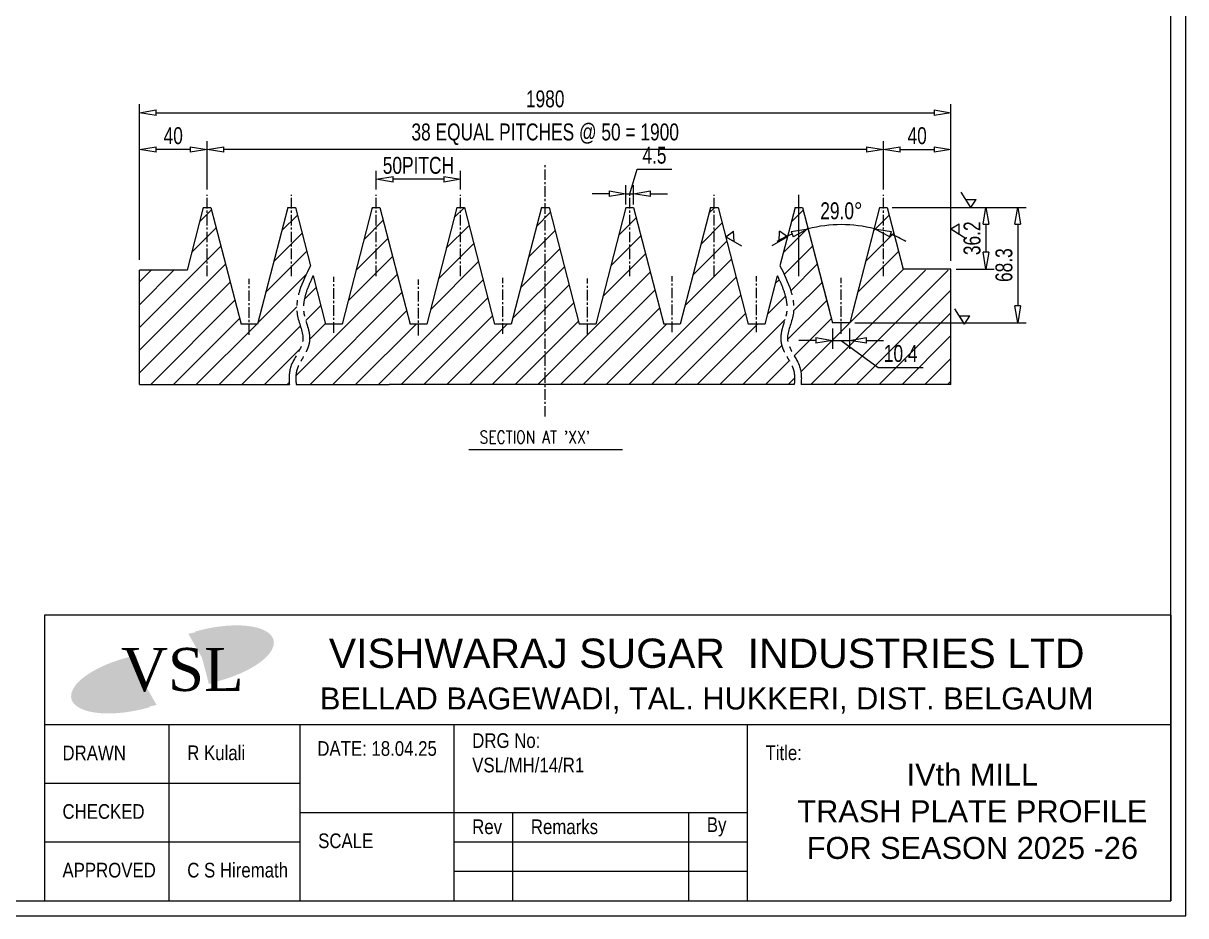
# Model space of a CAD drawing. Header units: millimetres. Extents: x 135002 to 160744, y 22203 to 27033.
# Drawn here: x 156179 to 156867, y 23233 to 23761 of the extents above; entities that cross this region are included whole.
import ezdxf

# ---------------------------------------------------------------- set-up
doc = ezdxf.new("R2010")
doc.units = ezdxf.units.MM
doc.header["$LTSCALE"] = 25
doc.linetypes.add('CENTER', pattern=[2, 1.25, -0.25, 0.25, -0.25])
doc.linetypes.add('CENTER2', pattern=[1.125, 0.75, -0.125, 0.125, -0.125])
doc.layers.get('0').update_dxf_attribs({"linetype": 'CONTINUOUS'})
doc.layers.get('Defpoints').update_dxf_attribs({"linetype": 'CONTINUOUS'})
doc.layers.add('04 DIMENSION', color=7, linetype='CONTINUOUS', lineweight=18)
doc.styles.add('arial', font='arial.ttf')
doc.styles.add('DIM-1', font='swisscl.ttf')
doc.styles.add('ROMANC', font='romanc', dxfattribs={"height": 1050})
doc.styles.add('TIMESNEWROMAN', font='times.ttf')
doc.dimstyles.new('DIM-1', dxfattribs={"dimscale": 5, "dimtxt": 2, "dimasz": 2, "dimexe": 1, "dimexo": 0.6, "dimgap": 0.6, "dimtad": 1, "dimdec": 0, "dimzin": 0, "dimdsep": 46, "dimtxsty": 'DIM-1', "dimblk": 'CLOSEDBLANK', "dimcen": 0, "dimclrd": 8, "dimclre": 8, "dimclrt": 6, "dimadec": 0, "dimazin": 0, "dimtfac": 1, "dimtdec": 0, "dimtmove": 1, "dimatfit": 0, "dimfxl": 1, "dimtolj": 1, "dimtzin": 0, "dimarcsym": 1})

# ---------------------------------------------------------------- blocks, each defined once
blk = doc.blocks.new('_ClosedBlank')
at = {"color": 0, "linetype": 'ByBlock', "lineweight": -2}
for p, q in [((-1, 0.167), (0, 0)), ((-1, 0.167), (-1, -0.167)), ((0, 0), (-1, -0.167))]:
    blk.add_line(p, q, dxfattribs=at)
blk = doc.blocks.new('*D710')
at = {"layer": '04 DIMENSION', "color": 8, "linetype": 'Continuous', "lineweight": -2, "transparency": 16777216}
for p, q in [((156247.77, 23631.42), (156247.77, 23691.49)), ((156287.77, 23678.1), (156287.77, 23691.49))]:
    blk.add_line(p, q, dxfattribs=at)
at = {"layer": '04 DIMENSION', "color": 8, "lineweight": -2, "transparency": 16777216}
blk.add_line((156277.77, 23686.49), (156257.77, 23686.49), dxfattribs=at)
at = {"layer": 'Defpoints', "color": 0, "transparency": 16777216}
for p in [(156247.77, 23686.49), (156287.77, 23675.1), (156247.77, 23628.42)]:
    blk.add_point(p, dxfattribs=at)
at = {"layer": '04 DIMENSION', "color": 8, "lineweight": -2, "transparency": 16777216, "xscale": 10, "yscale": 10, "zscale": 10, "rotation": 180}
blk.add_blockref('_ClosedBlank', (156247.77, 23686.49), dxfattribs=at)
at = {"layer": '04 DIMENSION', "color": 8, "lineweight": -2, "transparency": 16777216, "xscale": 10, "yscale": 10, "zscale": 10}
blk.add_blockref('_ClosedBlank', (156287.77, 23686.49), dxfattribs=at)
at = {"layer": '04 DIMENSION', "color": 6, "transparency": 16777216, "insert": (156267.77, 23694.61), "char_height": 10, "attachment_point": 5, "style": 'DIM-1'}
blk.add_mtext('\\A1;40', dxfattribs=at)
blk = doc.blocks.new('*D711')
at = {"layer": '04 DIMENSION', "color": 8, "linetype": 'Continuous', "lineweight": -2, "transparency": 16777216}
for p, q in [((156687.89, 23678.1), (156687.89, 23691.49)), ((156727.89, 23631.42), (156727.89, 23691.49))]:
    blk.add_line(p, q, dxfattribs=at)
at = {"layer": '04 DIMENSION', "color": 8, "lineweight": -2, "transparency": 16777216}
blk.add_line((156697.89, 23686.49), (156717.89, 23686.49), dxfattribs=at)
at = {"layer": 'Defpoints', "color": 0, "transparency": 16777216}
for p in [(156727.89, 23686.49), (156687.89, 23675.1), (156727.89, 23628.42)]:
    blk.add_point(p, dxfattribs=at)
at = {"layer": '04 DIMENSION', "color": 8, "lineweight": -2, "transparency": 16777216, "xscale": 10, "yscale": 10, "zscale": 10, "rotation": 180}
blk.add_blockref('_ClosedBlank', (156687.89, 23686.49), dxfattribs=at)
at = {"layer": '04 DIMENSION', "color": 8, "lineweight": -2, "transparency": 16777216, "xscale": 10, "yscale": 10, "zscale": 10}
blk.add_blockref('_ClosedBlank', (156727.89, 23686.49), dxfattribs=at)
at = {"layer": '04 DIMENSION', "color": 6, "transparency": 16777216, "insert": (156707.89, 23694.61), "char_height": 10, "attachment_point": 5, "style": 'DIM-1'}
blk.add_mtext('\\A1;40', dxfattribs=at)
blk = doc.blocks.new('*D712')
at = {"layer": '04 DIMENSION', "color": 8, "linetype": 'Continuous', "lineweight": -2, "transparency": 16777216}
for p, q in [((156287.77, 23662.73), (156287.77, 23691.49)), ((156687.89, 23662.73), (156687.89, 23691.49))]:
    blk.add_line(p, q, dxfattribs=at)
at = {"layer": '04 DIMENSION', "color": 8, "lineweight": -2, "transparency": 16777216}
blk.add_line((156677.89, 23686.49), (156297.77, 23686.49), dxfattribs=at)
at = {"layer": 'Defpoints', "color": 0, "transparency": 16777216}
for p in [(156287.77, 23686.49), (156287.77, 23659.73), (156687.89, 23659.73)]:
    blk.add_point(p, dxfattribs=at)
at = {"layer": '04 DIMENSION', "color": 8, "lineweight": -2, "transparency": 16777216, "xscale": 10, "yscale": 10, "zscale": 10, "rotation": 180}
blk.add_blockref('_ClosedBlank', (156287.77, 23686.49), dxfattribs=at)
at = {"layer": '04 DIMENSION', "color": 8, "lineweight": -2, "transparency": 16777216, "xscale": 10, "yscale": 10, "zscale": 10}
blk.add_blockref('_ClosedBlank', (156687.89, 23686.49), dxfattribs=at)
at = {"layer": '04 DIMENSION', "color": 6, "transparency": 16777216, "insert": (156487.83, 23695.5), "char_height": 10, "attachment_point": 5, "style": 'DIM-1'}
blk.add_mtext('\\A1;38 EQUAL PITCHES @ 50 = 1900', dxfattribs=at)
blk = doc.blocks.new('*D713')
at = {"layer": '04 DIMENSION', "color": 8, "linetype": 'Continuous', "lineweight": -2, "transparency": 16777216}
for p, q in [((156387.8, 23662.73), (156387.8, 23673.84)), ((156437.82, 23662.73), (156437.82, 23673.84))]:
    blk.add_line(p, q, dxfattribs=at)
at = {"layer": '04 DIMENSION', "color": 8, "lineweight": -2, "transparency": 16777216}
blk.add_line((156427.82, 23668.84), (156397.8, 23668.84), dxfattribs=at)
at = {"layer": 'Defpoints', "color": 0, "transparency": 16777216}
for p in [(156387.8, 23668.84), (156387.8, 23659.73), (156437.82, 23659.73)]:
    blk.add_point(p, dxfattribs=at)
at = {"layer": '04 DIMENSION', "color": 8, "lineweight": -2, "transparency": 16777216, "xscale": 10, "yscale": 10, "zscale": 10, "rotation": 180}
blk.add_blockref('_ClosedBlank', (156387.8, 23668.84), dxfattribs=at)
at = {"layer": '04 DIMENSION', "color": 8, "lineweight": -2, "transparency": 16777216, "xscale": 10, "yscale": 10, "zscale": 10}
blk.add_blockref('_ClosedBlank', (156437.82, 23668.84), dxfattribs=at)
at = {"layer": '04 DIMENSION', "color": 6, "transparency": 16777216, "insert": (156412.81, 23677.04), "char_height": 10, "attachment_point": 5, "style": 'DIM-1'}
blk.add_mtext('\\A1;50PITCH', dxfattribs=at)
blk = doc.blocks.new('*D714')
at = {"layer": '04 DIMENSION', "color": 8, "linetype": 'Continuous', "lineweight": -2, "transparency": 16777216}
for p, q in [((156247.77, 23621.2), (156247.77, 23713.26)), ((156727.89, 23620.7), (156727.89, 23713.26))]:
    blk.add_line(p, q, dxfattribs=at)
at = {"layer": '04 DIMENSION', "color": 8, "lineweight": -2, "transparency": 16777216}
blk.add_line((156257.77, 23708.26), (156717.89, 23708.26), dxfattribs=at)
at = {"layer": 'Defpoints', "color": 0, "transparency": 16777216}
for p in [(156727.89, 23708.26), (156247.77, 23618.2), (156727.89, 23617.7)]:
    blk.add_point(p, dxfattribs=at)
at = {"layer": '04 DIMENSION', "color": 8, "lineweight": -2, "transparency": 16777216, "xscale": 10, "yscale": 10, "zscale": 10, "rotation": 180}
blk.add_blockref('_ClosedBlank', (156247.77, 23708.26), dxfattribs=at)
at = {"layer": '04 DIMENSION', "color": 8, "lineweight": -2, "transparency": 16777216, "xscale": 10, "yscale": 10, "zscale": 10}
blk.add_blockref('_ClosedBlank', (156727.89, 23708.26), dxfattribs=at)
at = {"layer": '04 DIMENSION', "color": 6, "transparency": 16777216, "insert": (156487.83, 23716.38), "char_height": 10, "attachment_point": 5, "style": 'DIM-1'}
blk.add_mtext('\\A1;1980', dxfattribs=at)
blk = doc.blocks.new('*D715')
at = {"layer": '04 DIMENSION', "color": 8, "lineweight": -2, "transparency": 16777216}
for p, q in [((156537.85, 23660.35), (156542.23, 23674.95)), ((156542.23, 23674.95), (156562.68, 23674.95)), ((156525.6, 23660.35), (156515.6, 23660.35)), ((156535.6, 23660.35), (156540.1, 23660.35)), ((156535.6, 23660.35), (156540.1, 23660.35)), ((156550.1, 23660.35), (156560.1, 23660.35))]:
    blk.add_line(p, q, dxfattribs=at)
at = {"layer": '04 DIMENSION', "color": 8, "linetype": 'Continuous', "lineweight": -2, "transparency": 16777216}
for p, q in [((156535.6, 23654.02), (156535.6, 23665.35)), ((156540.1, 23654.02), (156540.1, 23665.35))]:
    blk.add_line(p, q, dxfattribs=at)
at = {"layer": 'Defpoints', "color": 0, "transparency": 16777216}
for p in [(156540.1, 23660.35), (156535.6, 23651.02), (156540.1, 23651.02)]:
    blk.add_point(p, dxfattribs=at)
at = {"layer": '04 DIMENSION', "color": 8, "lineweight": -2, "transparency": 16777216, "xscale": 10, "yscale": 10, "zscale": 10}
blk.add_blockref('_ClosedBlank', (156535.6, 23660.35), dxfattribs=at)
at = {"layer": '04 DIMENSION', "color": 8, "lineweight": -2, "transparency": 16777216, "xscale": 10, "yscale": 10, "zscale": 10, "rotation": 180}
blk.add_blockref('_ClosedBlank', (156540.1, 23660.35), dxfattribs=at)
at = {"layer": '04 DIMENSION', "color": 6, "transparency": 16777216, "insert": (156552.45, 23683.05), "char_height": 10, "attachment_point": 5, "style": 'DIM-1'}
blk.add_mtext('\\A1;4.5', dxfattribs=at)
blk = doc.blocks.new('*D716')
at = {"layer": '04 DIMENSION', "color": 8, "lineweight": -2, "transparency": 16777216}
for start, end in [(75.5, 104.5), (111.81535, 119.1307), (60.8693, 68.18465)]:
    blk.add_arc((156663.05, 23563.65), 78.38, start, end, dxfattribs=at)
at = {"layer": 'Defpoints', "color": 0, "transparency": 16777216}
for p in [(156640.14, 23652.22), (156685.64, 23651.02), (156669.65, 23641.75), (156655.98, 23591), (156670.12, 23591)]:
    blk.add_point(p, dxfattribs=at)
at = {"layer": '04 DIMENSION', "color": 8, "lineweight": -2, "transparency": 16777216, "xscale": 10, "yscale": 10, "zscale": 10}
for p, rotation in [((156643.42, 23639.53), 18.15767576449436), ((156682.67, 23639.53), 161.8423242354885)]:
    blk.add_blockref('_ClosedBlank', p, dxfattribs=dict(at, rotation=rotation))
at = {"layer": '04 DIMENSION', "color": 6, "transparency": 16777216, "insert": (156663.05, 23650.15), "char_height": 10, "attachment_point": 5, "style": 'DIM-1'}
blk.add_mtext('\\A1;29.0°', dxfattribs=at)
blk = doc.blocks.new('*D717')
at = {"layer": '04 DIMENSION', "color": 8, "linetype": 'Continuous', "lineweight": -2, "transparency": 16777216}
for p, q in [((156720.31, 23652.22), (156753.53, 23652.22)), ((156730.89, 23615.72), (156753.53, 23615.72))]:
    blk.add_line(p, q, dxfattribs=at)
at = {"layer": '04 DIMENSION', "color": 8, "lineweight": -2, "transparency": 16777216}
blk.add_line((156748.53, 23642.22), (156748.53, 23625.72), dxfattribs=at)
at = {"layer": 'Defpoints', "color": 0, "transparency": 16777216}
for p in [(156717.31, 23652.22), (156727.89, 23615.72), (156748.53, 23615.72)]:
    blk.add_point(p, dxfattribs=at)
at = {"layer": '04 DIMENSION', "color": 8, "lineweight": -2, "transparency": 16777216, "xscale": 10, "yscale": 10, "zscale": 10}
for p, rotation in [((156748.53, 23652.22), 90), ((156748.53, 23615.72), 270)]:
    blk.add_blockref('_ClosedBlank', p, dxfattribs=dict(at, rotation=rotation))
at = {"layer": '04 DIMENSION', "color": 6, "transparency": 16777216, "insert": (156740.4, 23633.97), "char_height": 10, "attachment_point": 5, "rotation": 90, "style": 'DIM-1'}
blk.add_mtext('\\A1;36.2', dxfattribs=at)
blk = doc.blocks.new('*D718')
at = {"layer": '04 DIMENSION', "color": 8, "linetype": 'Continuous', "lineweight": -2, "transparency": 16777216}
for p, q in [((156657.87, 23580.62), (156657.87, 23568.52)), ((156667.9, 23580.62), (156667.9, 23568.52))]:
    blk.add_line(p, q, dxfattribs=at)
at = {"layer": '04 DIMENSION', "color": 8, "lineweight": -2, "transparency": 16777216}
for p, q in [((156647.87, 23573.52), (156637.87, 23573.52)), ((156657.87, 23573.52), (156667.9, 23573.52)), ((156657.87, 23573.52), (156667.9, 23573.52)), ((156662.89, 23573.52), (156684.9, 23557.61)), ((156677.9, 23573.52), (156687.9, 23573.52)), ((156684.9, 23557.61), (156711.37, 23557.61))]:
    blk.add_line(p, q, dxfattribs=at)
at = {"layer": 'Defpoints', "color": 0, "transparency": 16777216}
for p in [(156657.87, 23583.62), (156667.9, 23583.62), (156667.9, 23573.52)]:
    blk.add_point(p, dxfattribs=at)
at = {"layer": '04 DIMENSION', "color": 8, "lineweight": -2, "transparency": 16777216, "xscale": 10, "yscale": 10, "zscale": 10}
blk.add_blockref('_ClosedBlank', (156657.87, 23573.52), dxfattribs=at)
at = {"layer": '04 DIMENSION', "color": 8, "lineweight": -2, "transparency": 16777216, "xscale": 10, "yscale": 10, "zscale": 10, "rotation": 180}
blk.add_blockref('_ClosedBlank', (156667.9, 23573.52), dxfattribs=at)
at = {"layer": '04 DIMENSION', "color": 6, "transparency": 16777216, "insert": (156698.14, 23565.74), "char_height": 10, "attachment_point": 5, "style": 'DIM-1'}
blk.add_mtext('\\A1;10.4', dxfattribs=at)
blk = doc.blocks.new('*D726')
at = {"layer": '04 DIMENSION', "color": 8, "linetype": 'Continuous', "lineweight": -2, "transparency": 16777216}
for p, q in [((156693.14, 23652.22), (156772.4, 23652.22)), ((156670.98, 23583.92), (156772.4, 23583.92))]:
    blk.add_line(p, q, dxfattribs=at)
at = {"layer": '04 DIMENSION', "color": 8, "lineweight": -2, "transparency": 16777216}
blk.add_line((156767.4, 23642.22), (156767.4, 23593.92), dxfattribs=at)
at = {"layer": 'Defpoints', "color": 0, "transparency": 16777216}
for p in [(156690.14, 23652.22), (156667.98, 23583.92), (156767.4, 23583.92)]:
    blk.add_point(p, dxfattribs=at)
at = {"layer": '04 DIMENSION', "color": 8, "lineweight": -2, "transparency": 16777216, "xscale": 10, "yscale": 10, "zscale": 10}
for p, rotation in [((156767.4, 23652.22), 90), ((156767.4, 23583.92), 270)]:
    blk.add_blockref('_ClosedBlank', p, dxfattribs=dict(at, rotation=rotation))
at = {"layer": '04 DIMENSION', "color": 6, "transparency": 16777216, "insert": (156759.27, 23618.07), "char_height": 10, "attachment_point": 5, "rotation": 90, "style": 'DIM-1'}
blk.add_mtext('\\A1;68.3', dxfattribs=at)

msp = doc.modelspace()

# ---------------------------------------------------------------- hatches: boundary and pattern name
h = msp.add_hatch(color=86)
edge = h.paths.add_edge_path()
edge.add_ellipse((156281.322, 23384.684), major_axis=(-38.806, -9.432), ratio=0.3983336, start_angle=103.876815, end_angle=273.231671, ccw=False)
edge.add_ellipse((156288.338, 23386.841), major_axis=(-38.806, -9.432), ratio=0.3983336, start_angle=93.231671, end_angle=283.876815)
h = msp.add_hatch(color=86)
edge = h.paths.add_edge_path()
edge.add_ellipse((156281.322, 23384.684), major_axis=(-38.806, -9.432), ratio=0.3983336, start_angle=103.876815, end_angle=273.231671, ccw=False)
edge.add_ellipse((156288.338, 23386.841), major_axis=(-38.806, -9.432), ratio=0.3983336, start_angle=93.231671, end_angle=283.876815)
h = msp.add_hatch(color=86)
edge = h.paths.add_edge_path()
edge.add_ellipse((156253.305, 23373.114), major_axis=(38.806, 9.432), ratio=0.3983336, start_angle=103.876815, end_angle=273.231671, ccw=False)
edge.add_ellipse((156246.289, 23370.957), major_axis=(38.806, 9.432), ratio=0.3983336, start_angle=93.231671, end_angle=283.876815)
h = msp.add_hatch(color=86)
edge = h.paths.add_edge_path()
edge.add_ellipse((156253.305, 23373.114), major_axis=(38.806, 9.432), ratio=0.3983336, start_angle=103.876815, end_angle=273.231671, ccw=False)
edge.add_ellipse((156246.289, 23370.957), major_axis=(38.806, 9.432), ratio=0.3983336, start_angle=93.231671, end_angle=283.876815)
at = {"layer": '04 DIMENSION', "true_color": 0xc8c92d}
h = msp.add_hatch(dxfattribs=at)
h.set_pattern_fill('ANSI31', color=52, scale=3)
h.set_pattern_definition([(45, (6914.136, 101.374), (-6.7351921, 6.7351921), [])])
edge = h.paths.add_edge_path()
edge.add_spline(control_points=[(156336.494, 23547.47), (156336.077, 23551.403), (156336.472, 23560.579), (156347.742, 23572.726), (156336.911, 23593.372), (156344.08, 23607.861), (156348.958, 23617.719)], knot_values=[0, 0, 0, 0, 11.6812454, 27.9458174, 42.4445486, 73.3012832, 73.3012832, 73.3012832, 73.3012832], degree=3, periodic=0)
edge.add_line((156348.958, 23617.719), (156340.036, 23652.219))
edge.add_line((156340.036, 23652.219), (156335.536, 23652.219))
edge.add_line((156335.536, 23652.219), (156317.691, 23583.219))
edge.add_line((156317.691, 23583.219), (156307.865, 23583.219))
edge.add_line((156307.865, 23583.219), (156290.02, 23652.219))
edge.add_line((156290.02, 23652.219), (156285.52, 23652.219))
edge.add_line((156285.52, 23652.219), (156275.926, 23615.119))
edge.add_line((156275.926, 23615.119), (156247.77, 23615.119))
edge.add_line((156247.77, 23615.119), (156247.77, 23547.47))
edge.add_line((156247.77, 23547.47), (156336.494, 23547.47))
edge = h.paths.add_edge_path()
edge.add_line((156487.832, 23652.219), (156485.582, 23652.219))
edge.add_line((156485.582, 23652.219), (156467.737, 23583.219))
edge.add_line((156467.737, 23583.219), (156457.911, 23583.219))
edge.add_line((156457.911, 23583.219), (156440.066, 23652.219))
edge.add_line((156440.066, 23652.219), (156435.566, 23652.219))
edge.add_line((156435.566, 23652.219), (156417.722, 23583.219))
edge.add_line((156417.722, 23583.219), (156407.896, 23583.219))
edge.add_line((156407.896, 23583.219), (156390.051, 23652.219))
edge.add_line((156390.051, 23652.219), (156385.551, 23652.219))
edge.add_line((156385.551, 23652.219), (156367.706, 23583.219))
edge.add_line((156367.706, 23583.219), (156357.88, 23583.219))
edge.add_line((156357.88, 23583.219), (156350.497, 23611.768))
edge.add_spline(control_points=[(156350.497, 23611.768), (156350.245, 23611.243), (156349.997, 23610.721), (156348.579, 23607.682), (156347.523, 23605.212), (156345.872, 23600.388), (156345.279, 23598.039), (156344.794, 23594.053), (156344.759, 23592.388), (156344.993, 23590.07), (156345.092, 23589.408), (156345.327, 23588.255), (156345.449, 23587.749), (156345.734, 23586.695), (156345.895, 23586.149), (156346.426, 23584.428), (156346.835, 23583.2), (156347.606, 23580.619), (156347.969, 23579.263), (156348.38, 23576.785), (156348.487, 23575.7), (156348.467, 23574.174), (156348.446, 23573.769), (156348.36, 23572.863), (156348.287, 23572.371), (156348.098, 23571.415), (156347.983, 23570.95), (156347.589, 23569.588), (156347.262, 23568.728), (156346.542, 23567.086), (156346.147, 23566.303), (156345.076, 23564.313), (156344.381, 23563.151), (156343.087, 23560.938), (156342.49, 23559.886), (156341.827, 23558.52), (156341.66, 23558.153), (156341.389, 23557.496), (156341.28, 23557.205), (156341.077, 23556.611), (156340.986, 23556.311), (156340.738, 23555.403), (156340.61, 23554.784), (156340.302, 23552.755), (156340.25, 23551.281), (156340.363, 23548.992), (156340.429, 23548.239), (156340.519, 23547.47)], knot_values=[4.4021367, 4.4021367, 4.4021367, 4.4021367, 6.0781888, 6.0781888, 14.1824406, 14.1824406, 22.2866924, 22.2866924, 28.314125, 28.314125, 30.7267231, 30.7267231, 32.5098253, 32.5098253, 34.2929276, 34.2929276, 37.9760509, 37.9760509, 41.6591743, 41.6591743, 44.3207295, 44.3207295, 45.2633869, 45.2633869, 46.4125571, 46.4125571, 47.5617273, 47.5617273, 49.8600677, 49.8600677, 52.1584082, 52.1584082, 55.9281252, 55.9281252, 59.6978423, 59.6978423, 61.1322454, 61.1322454, 62.3380114, 62.3380114, 63.5437774, 63.5437774, 65.9553094, 65.9553094, 71.2533654, 71.2533654, 73.7610717, 73.7610717, 73.7610717, 73.7610717], degree=3, periodic=0)
edge.add_line((156340.519, 23547.47), (156395.61, 23547.47))
edge.add_line((156395.61, 23547.47), (156487.832, 23547.47))
edge.add_line((156487.832, 23547.47), (156487.832, 23652.219))
edge = h.paths.add_edge_path()
edge.add_spline(control_points=[(156635.145, 23547.47), (156635.234, 23548.239), (156635.3, 23548.992), (156635.413, 23551.281), (156635.361, 23552.755), (156635.054, 23554.784), (156634.925, 23555.403), (156634.677, 23556.311), (156634.586, 23556.611), (156634.384, 23557.205), (156634.274, 23557.496), (156634.003, 23558.153), (156633.836, 23558.52), (156633.173, 23559.886), (156632.576, 23560.938), (156631.283, 23563.151), (156630.587, 23564.313), (156629.516, 23566.303), (156629.121, 23567.086), (156628.401, 23568.728), (156628.074, 23569.588), (156627.68, 23570.95), (156627.565, 23571.415), (156627.377, 23572.371), (156627.303, 23572.863), (156627.217, 23573.769), (156627.197, 23574.174), (156627.177, 23575.7), (156627.283, 23576.785), (156627.694, 23579.263), (156628.057, 23580.619), (156628.828, 23583.2), (156629.237, 23584.428), (156629.768, 23586.149), (156629.929, 23586.695), (156630.214, 23587.749), (156630.336, 23588.255), (156630.571, 23589.408), (156630.67, 23590.07), (156630.905, 23592.388), (156630.869, 23594.053), (156630.384, 23598.039), (156629.791, 23600.388), (156628.14, 23605.212), (156627.084, 23607.682), (156625.666, 23610.721), (156625.418, 23611.243), (156625.166, 23611.768)], knot_values=[4.4021367, 4.4021367, 4.4021367, 4.4021367, 6.9098429, 6.9098429, 12.2078989, 12.2078989, 14.6194309, 14.6194309, 15.8251969, 15.8251969, 17.0309629, 17.0309629, 18.465366, 18.465366, 22.2350831, 22.2350831, 26.0048002, 26.0048002, 28.3031406, 28.3031406, 30.601481, 30.601481, 31.7506512, 31.7506512, 32.8998214, 32.8998214, 33.8424789, 33.8424789, 36.504034, 36.504034, 40.1871574, 40.1871574, 43.8702807, 43.8702807, 45.653383, 45.653383, 47.4364852, 47.4364852, 49.8490833, 49.8490833, 55.8765159, 55.8765159, 63.9807677, 63.9807677, 72.0850195, 72.0850195, 73.7610717, 73.7610717, 73.7610717, 73.7610717], degree=3, periodic=0)
edge.add_line((156625.166, 23611.768), (156617.783, 23583.219))
edge.add_line((156617.783, 23583.219), (156607.957, 23583.219))
edge.add_line((156607.957, 23583.219), (156590.112, 23652.219))
edge.add_line((156590.112, 23652.219), (156585.612, 23652.219))
edge.add_line((156585.612, 23652.219), (156567.768, 23583.219))
edge.add_line((156567.768, 23583.219), (156557.942, 23583.219))
edge.add_line((156557.942, 23583.219), (156540.097, 23652.219))
edge.add_line((156540.097, 23652.219), (156535.597, 23652.219))
edge.add_line((156535.597, 23652.219), (156517.752, 23583.219))
edge.add_line((156517.752, 23583.219), (156507.926, 23583.219))
edge.add_line((156507.926, 23583.219), (156490.082, 23652.219))
edge.add_line((156490.082, 23652.219), (156487.832, 23652.219))
edge.add_line((156487.832, 23652.219), (156487.832, 23547.47))
edge.add_line((156487.832, 23547.47), (156575.803, 23547.47))
edge.add_line((156575.803, 23547.47), (156635.145, 23547.47))
edge = h.paths.add_edge_path()
edge.add_line((156727.893, 23615.119), (156699.73, 23615.119))
edge.add_line((156699.73, 23615.119), (156690.135, 23652.219))
edge.add_line((156690.135, 23652.219), (156685.643, 23652.219))
edge.add_line((156685.643, 23652.219), (156667.902, 23583.619))
edge.add_line((156667.902, 23583.619), (156657.869, 23583.619))
edge.add_line((156657.869, 23583.619), (156640.128, 23652.219))
edge.add_line((156640.128, 23652.219), (156635.628, 23652.219))
edge.add_line((156635.628, 23652.219), (156626.705, 23617.719))
edge.add_spline(control_points=[(156626.705, 23617.719), (156631.583, 23607.861), (156638.752, 23593.372), (156627.921, 23572.726), (156639.191, 23560.579), (156639.586, 23551.403), (156639.17, 23547.47)], knot_values=[0, 0, 0, 0, 30.8567346, 45.3554658, 61.6200378, 73.3012832, 73.3012832, 73.3012832, 73.3012832], degree=3, periodic=0)
edge.add_line((156639.17, 23547.47), (156727.893, 23547.47))
edge.add_line((156727.893, 23547.47), (156727.893, 23615.119))
h.paths.add_polyline_path([(156668.524, 23551.672), (156682.547, 23551.672), (156682.547, 23568.542), (156668.524, 23568.542)], flags=24)

# ---------------------------------------------------------------- linework, layer by layer
at = {"color": 1, "linetype": 'CENTER', "ltscale": 0.2}
for p, q in [((156487.832, 23528.471), (156487.832, 23677.684)), ((156287.77, 23611.573), (156287.77, 23659.734)), ((156337.786, 23611.573), (156337.786, 23659.734)), ((156387.801, 23611.573), (156387.801, 23659.734)), ((156437.816, 23611.573), (156437.816, 23659.734)), ((156537.847, 23611.573), (156537.847, 23659.734)), ((156587.862, 23611.573), (156587.862, 23659.734)), ((156687.893, 23611.573), (156687.893, 23659.734)), ((156362.793, 23578.121), (156362.793, 23611.211)), ((156562.855, 23578.442), (156562.855, 23611.532)), ((156612.87, 23578.443), (156612.87, 23611.532)), ((156312.778, 23576.897), (156312.778, 23609.987)), ((156412.809, 23576.489), (156412.809, 23609.579)), ((156462.824, 23577.505), (156462.824, 23610.595)), ((156512.839, 23577.146), (156512.839, 23610.236)), ((156662.885, 23577.472), (156662.885, 23610.561))]:
    msp.add_line(p, q, dxfattribs=at)
at = {"lineweight": 13}
msp.add_line((156191.634, 23411.075), (156191.634, 23241.898), dxfattribs=at)
msp.add_line((156191.634, 23411.075), (156191.634, 23241.898), dxfattribs=at)
for p, q in [((156858.041, 23411.075), (156191.634, 23411.075)), ((156858.041, 23411.075), (156191.634, 23411.075)), ((156858.041, 23411.075), (156858.041, 23241.898)), ((156858.041, 23346.007), (156191.634, 23346.007)), ((156858.041, 23346.007), (156191.634, 23346.007)), ((156265.451, 23241.898), (156265.451, 23346.007)), ((156265.451, 23241.898), (156265.451, 23346.007)), ((156342.913, 23241.898), (156342.913, 23346.007)), ((156342.913, 23241.898), (156342.913, 23346.007)), ((156434.045, 23241.898), (156434.045, 23346.007)), ((156434.045, 23241.898), (156434.045, 23346.007)), ((156607.56, 23241.898), (156607.56, 23346.007)), ((156607.56, 23241.898), (156607.56, 23346.007)), ((156342.913, 23311.304), (156191.634, 23311.304)), ((156342.913, 23311.304), (156191.634, 23311.304)), ((156434.045, 23293.953), (156342.913, 23293.953)), ((156434.045, 23293.953), (156342.913, 23293.953)), ((156607.56, 23293.953), (156434.045, 23293.953)), ((156607.56, 23293.953), (156434.045, 23293.953)), ((156468.748, 23241.898), (156468.748, 23293.953)), ((156468.748, 23241.898), (156468.748, 23293.953)), ((156572.857, 23241.898), (156572.857, 23293.953)), ((156572.857, 23241.898), (156572.857, 23293.953)), ((156342.913, 23276.601), (156191.634, 23276.601)), ((156342.913, 23276.601), (156191.634, 23276.601)), ((156607.56, 23276.601), (156434.045, 23276.601)), ((156607.56, 23276.601), (156434.045, 23276.601)), ((156607.56, 23259.25), (156434.045, 23259.25)), ((156607.56, 23259.25), (156434.045, 23259.25))]:
    msp.add_line(p, q)
for points in [[(155598.745, 23233.147), (156866.793, 23233.147), (156866.793, 24134.874), (155598.745, 24134.874)], [(155607.496, 23241.898), (156858.041, 23241.898), (156858.041, 24126.122), (155607.496, 24126.122)]]:
    msp.add_lwpolyline(points, close=True)
at = {"layer": '04 DIMENSION'}
for p, q in [((156637.878, 23611.573), (156637.878, 23659.734)), ((156637.878, 23611.573), (156637.878, 23659.734)), ((156739.647, 23652.219), (156733.923, 23661.148)), ((156285.52, 23652.219), (156275.926, 23615.119)), ((156285.52, 23652.219), (156290.02, 23652.219)), ((156290.02, 23652.219), (156307.865, 23583.219)), ((156335.536, 23652.219), (156317.691, 23583.219)), ((156335.536, 23652.219), (156340.036, 23652.219)), ((156340.036, 23652.219), (156348.958, 23617.719)), ((156385.551, 23652.219), (156367.706, 23583.219)), ((156385.551, 23652.219), (156390.051, 23652.219)), ((156390.051, 23652.219), (156407.896, 23583.219)), ((156435.566, 23652.219), (156417.722, 23583.219)), ((156435.566, 23652.219), (156440.066, 23652.219)), ((156440.066, 23652.219), (156457.911, 23583.219)), ((156485.582, 23652.219), (156467.737, 23583.219)), ((156485.582, 23652.219), (156490.082, 23652.219)), ((156490.082, 23652.219), (156507.926, 23583.219)), ((156535.597, 23652.219), (156517.752, 23583.219)), ((156535.597, 23652.219), (156540.097, 23652.219)), ((156540.097, 23652.219), (156557.942, 23583.219)), ((156585.612, 23652.219), (156567.768, 23583.219)), ((156585.612, 23652.219), (156590.112, 23652.219)), ((156590.112, 23652.219), (156607.957, 23583.219)), ((156635.628, 23652.219), (156626.705, 23617.719)), ((156635.628, 23652.219), (156626.705, 23617.719)), ((156635.628, 23652.219), (156640.128, 23652.219)), ((156635.628, 23652.219), (156640.128, 23652.219)), ((156640.128, 23652.219), (156655.96, 23591)), ((156640.128, 23652.219), (156657.791, 23583.919)), ((156685.643, 23652.219), (156667.979, 23583.919)), ((156685.643, 23652.219), (156669.81, 23591)), ((156685.643, 23652.219), (156690.143, 23652.219)), ((156690.135, 23652.219), (156699.575, 23615.719)), ((156736.592, 23656.984), (156742.702, 23656.984)), ((156739.647, 23652.219), (156736.592, 23656.984)), ((156739.647, 23652.219), (156742.702, 23656.984)), ((156639.003, 23651.019), (156639.003, 23651.019)), ((156686.768, 23651.019), (156686.768, 23651.019)), ((156686.768, 23651.019), (156686.768, 23651.019)), ((156727.893, 23639.537), (156732.658, 23642.592)), ((156727.893, 23639.537), (156732.658, 23636.483)), ((156727.893, 23639.537), (156736.821, 23633.813)), ((156732.658, 23636.483), (156732.658, 23642.592)), ((156594.634, 23634.734), (156599.204, 23638.075)), ((156594.634, 23634.734), (156599.577, 23631.976)), ((156594.634, 23634.734), (156603.896, 23629.566)), ((156599.577, 23631.976), (156599.204, 23638.075)), ((156631.106, 23634.734), (156621.844, 23629.566)), ((156626.163, 23631.976), (156626.536, 23638.075)), ((156631.106, 23634.734), (156626.163, 23631.976)), ((156631.106, 23634.734), (156626.536, 23638.075)), ((156247.77, 23547.47), (156247.77, 23615.119)), ((156275.926, 23615.119), (156247.77, 23615.119)), ((156350.497, 23611.768), (156357.88, 23583.219)), ((156625.166, 23611.768), (156617.783, 23583.219)), ((156625.166, 23611.768), (156619.795, 23591)), ((156727.893, 23615.719), (156699.575, 23615.719)), ((156727.893, 23547.47), (156727.893, 23615.719)), ((156735.976, 23583.219), (156730.252, 23592.148)), ((156317.691, 23583.219), (156307.865, 23583.219)), ((156367.706, 23583.219), (156357.88, 23583.219)), ((156417.722, 23583.219), (156407.896, 23583.219)), ((156467.737, 23583.219), (156457.911, 23583.219)), ((156517.752, 23583.219), (156507.926, 23583.219)), ((156567.768, 23583.219), (156557.942, 23583.219)), ((156617.783, 23583.219), (156607.957, 23583.219)), ((156667.979, 23583.919), (156657.791, 23583.919)), ((156732.922, 23587.984), (156739.031, 23587.984)), ((156735.976, 23583.219), (156732.922, 23587.984)), ((156735.976, 23583.219), (156739.031, 23587.984)), ((156247.77, 23547.47), (156336.494, 23547.47)), ((156340.519, 23547.47), (156395.61, 23547.47)), ((156575.803, 23547.47), (156395.61, 23547.47)), ((156635.145, 23547.47), (156575.803, 23547.47)), ((156727.893, 23547.47), (156639.17, 23547.47)), ((156442.563, 23508.963), (156533.495, 23508.963))]:
    msp.add_line(p, q, dxfattribs=at)
at = {"layer": '04 DIMENSION', "color": 6, "linetype": 'CENTER2'}
for points, knots in [([(156348.958, 23617.719), (156344.08, 23607.861), (156336.911, 23593.372), (156347.742, 23572.726), (156336.472, 23560.579), (156336.077, 23551.403), (156336.494, 23547.47)], [0, 0, 0, 0, 30.8567346, 45.3554658, 61.6200378, 73.3012832, 73.3012832, 73.3012832, 73.3012832]), ([(156626.705, 23617.719), (156631.583, 23607.861), (156638.752, 23593.372), (156627.921, 23572.726), (156639.191, 23560.579), (156639.586, 23551.403), (156639.17, 23547.47)], [0, 0, 0, 0, 30.8567346, 45.3554658, 61.6200378, 73.3012832, 73.3012832, 73.3012832, 73.3012832]), ([(156350.497, 23611.768), (156350.245, 23611.243), (156349.997, 23610.721), (156348.579, 23607.682), (156347.523, 23605.212), (156345.872, 23600.388), (156345.279, 23598.039), (156344.794, 23594.053), (156344.759, 23592.388), (156344.993, 23590.07), (156345.092, 23589.408), (156345.327, 23588.255), (156345.449, 23587.749), (156345.734, 23586.695), (156345.895, 23586.149), (156346.426, 23584.428), (156346.835, 23583.2), (156347.606, 23580.619), (156347.969, 23579.263), (156348.38, 23576.785), (156348.487, 23575.7), (156348.467, 23574.174), (156348.446, 23573.769), (156348.36, 23572.863), (156348.287, 23572.371), (156348.098, 23571.415), (156347.983, 23570.95), (156347.589, 23569.588), (156347.262, 23568.728), (156346.542, 23567.086), (156346.147, 23566.303), (156345.076, 23564.313), (156344.381, 23563.151), (156343.087, 23560.938), (156342.49, 23559.886), (156341.827, 23558.52), (156341.66, 23558.153), (156341.389, 23557.496), (156341.28, 23557.205), (156341.077, 23556.611), (156340.986, 23556.311), (156340.738, 23555.403), (156340.61, 23554.784), (156340.302, 23552.755), (156340.25, 23551.281), (156340.363, 23548.992), (156340.429, 23548.239), (156340.519, 23547.47)], [4.4021367, 4.4021367, 4.4021367, 4.4021367, 6.0781888, 6.0781888, 14.1824406, 14.1824406, 22.2866924, 22.2866924, 28.314125, 28.314125, 30.7267231, 30.7267231, 32.5098253, 32.5098253, 34.2929276, 34.2929276, 37.9760509, 37.9760509, 41.6591743, 41.6591743, 44.3207295, 44.3207295, 45.2633869, 45.2633869, 46.4125571, 46.4125571, 47.5617273, 47.5617273, 49.8600677, 49.8600677, 52.1584082, 52.1584082, 55.9281252, 55.9281252, 59.6978423, 59.6978423, 61.1322454, 61.1322454, 62.3380114, 62.3380114, 63.5437774, 63.5437774, 65.9553094, 65.9553094, 71.2533654, 71.2533654, 73.7610717, 73.7610717, 73.7610717, 73.7610717]), ([(156625.166, 23611.768), (156625.418, 23611.243), (156625.666, 23610.721), (156627.084, 23607.682), (156628.14, 23605.212), (156629.791, 23600.388), (156630.384, 23598.039), (156630.869, 23594.053), (156630.905, 23592.388), (156630.67, 23590.07), (156630.571, 23589.408), (156630.336, 23588.255), (156630.214, 23587.749), (156629.929, 23586.695), (156629.768, 23586.149), (156629.237, 23584.428), (156628.828, 23583.2), (156628.057, 23580.619), (156627.694, 23579.263), (156627.283, 23576.785), (156627.177, 23575.7), (156627.197, 23574.174), (156627.217, 23573.769), (156627.303, 23572.863), (156627.377, 23572.371), (156627.565, 23571.415), (156627.68, 23570.95), (156628.074, 23569.588), (156628.401, 23568.728), (156629.121, 23567.086), (156629.516, 23566.303), (156630.587, 23564.313), (156631.283, 23563.151), (156632.576, 23560.938), (156633.173, 23559.886), (156633.836, 23558.52), (156634.003, 23558.153), (156634.274, 23557.496), (156634.384, 23557.205), (156634.586, 23556.611), (156634.677, 23556.311), (156634.925, 23555.403), (156635.054, 23554.784), (156635.361, 23552.755), (156635.413, 23551.281), (156635.3, 23548.992), (156635.234, 23548.239), (156635.145, 23547.47)], [4.4021367, 4.4021367, 4.4021367, 4.4021367, 6.0781888, 6.0781888, 14.1824406, 14.1824406, 22.2866924, 22.2866924, 28.314125, 28.314125, 30.7267231, 30.7267231, 32.5098253, 32.5098253, 34.2929276, 34.2929276, 37.9760509, 37.9760509, 41.6591743, 41.6591743, 44.3207295, 44.3207295, 45.2633869, 45.2633869, 46.4125571, 46.4125571, 47.5617273, 47.5617273, 49.8600677, 49.8600677, 52.1584082, 52.1584082, 55.9281252, 55.9281252, 59.6978423, 59.6978423, 61.1322454, 61.1322454, 62.3380114, 62.3380114, 63.5437774, 63.5437774, 65.9553094, 65.9553094, 71.2533654, 71.2533654, 73.7610717, 73.7610717, 73.7610717, 73.7610717])]:
    msp.add_open_spline(points, degree=3, knots=knots, dxfattribs=at)

# ---------------------------------------------------------------- texts
at = {"color": 1, "style": 'TIMESNEWROMAN'}
msp.add_text('VSL ', height=25.4492, dxfattribs=at).set_placement((156236.859, 23366.16))
msp.add_text('VSL ', height=25.4492, dxfattribs=at).set_placement((156236.859, 23366.16))
at = {"style": 'arial'}
for s, insert, char_height, width, attachment_point in [('VISHWARAJ SUGAR  INDUSTRIES LTD\\P{\\H0.75x;BELLAD BAGEWADI, TAL. HUKKERI, DIST. BELGAUM}', (156583.367, 23374.95), 17.35153, 853.65597, 5), ('{\\fArial Narrow|b0|i0|c0|p34;DATE: 18.04.25}', (156353.012, 23332.042), 8.67577, 97.83618, 4), ('{\\fArial Narrow|b0|i0|c0|p34;DRG No: VSL/MH/14/R1}', (156444.655, 23329.486), 8.67577, 97.83618, 4), ('{\\fArial Narrow|b0|i0|c0|p34;DRAWN}', (156202.245, 23329.486), 8.67577, 108.44709, 4), ('{\\fArial Narrow|b0|i0|c0|p34;DRAWN}', (156202.245, 23329.486), 8.67577, 108.44709, 4), ('{\\fArial Narrow|b0|i0|c0|p34;R Kulali}', (156276.062, 23329.486), 8.67577, 108.44709, 4), ('{\\fArial Narrow|b0|i0|c0|p34;Title:}', (156618.171, 23329.486), 8.67577, 53.92436, 4), ('{\\fArial Narrow|b0|i0|c0|p34;Title:}', (156618.171, 23329.486), 8.67577, 53.92436, 4), ('IVth MILL \\PTRASH PLATE PROFILE \\PFOR SEASON 2025 -26', (156740.549, 23294.877), 13.01365, 368.72009, 5), ('{\\fArial Narrow|b0|i0|c0|p34;CHECKED}', (156202.245, 23294.783), 8.67577, 108.44709, 4), ('{\\fArial Narrow|b0|i0|c0|p34;CHECKED}', (156202.245, 23294.783), 8.67577, 108.44709, 4), ('{\\fArial Narrow|b0|i0|c0|p34;Rev}', (156444.655, 23285.719), 8.67577, 24.09216, 4), ('{\\fArial Narrow|b0|i0|c0|p34;Rev}', (156444.655, 23285.719), 8.67577, 24.09216, 4), ('{\\fArial Narrow|b0|i0|c0|p34;Remarks}', (156479.358, 23285.719), 8.67577, 93.4983, 4), ('{\\fArial Narrow|b0|i0|c0|p34;Remarks}', (156479.358, 23285.719), 8.67577, 93.4983, 4), ('{\\fArial Narrow|b0|i0|c0|p34;By}', (156583.468, 23285.719), 8.67577, 24.09216, 4), ('{\\fArial Narrow|b0|i0|c0|p34;By}', (156583.468, 23285.719), 8.67577, 24.09216, 4), ('{\\fArial Narrow|b0|i0|c0|p34;SCALE}', (156353.524, 23277.431), 8.67577, 97.83618, 4), ('{\\fArial Narrow|b0|i0|c0|p34;SCALE}', (156353.524, 23277.431), 8.67577, 97.83618, 4), ('{\\fArial Narrow|b0|i0|c0|p34;APPROVED}', (156202.245, 23260.08), 8.67577, 108.44709, 4), ('{\\fArial Narrow|b0|i0|c0|p34;APPROVED}', (156202.245, 23260.08), 8.67577, 108.44709, 4), ('{\\fArial Narrow|b0|i0|c0|p34;C S Hiremath}', (156276.062, 23260.08), 8.67577, 108.44709, 4)]:
    msp.add_mtext(s, dxfattribs=dict(at, insert=insert, char_height=char_height, width=width, attachment_point=attachment_point))
at = {"layer": '04 DIMENSION', "style": 'ROMANC', "width": 0.8}
msp.add_text("SECTION AT 'XX'", height=7.5, dxfattribs=at).set_placement((156449.026, 23512.598))

# ---------------------------------------------------------------- dimensions: what is measured, and where the dimension line sits
at = {"layer": '04 DIMENSION'}
for base, p1, p2, angle, text, picture, middle in [((156287.77, 23686.492), (156687.893, 23659.734), (156287.77, 23659.734), 180, '38 EQUAL PITCHES @ 50 = 1900', '*D712', (156487.832, 23695.505)), ((156727.893, 23708.26), (156247.77, 23618.2), (156727.893, 23617.7), 180, '1980', '*D714', (156487.832, 23716.381)), ((156247.77, 23686.492), (156287.77, 23675.1), (156247.77, 23628.423), 180, '40', '*D710', (156267.77, 23694.613)), ((156540.097, 23660.347), (156535.597, 23651.019), (156540.097, 23651.019), 180, '4.5', '*D715', (156545.227, 23683.051)), ((156748.532, 23615.719), (156717.312, 23652.219), (156727.893, 23615.719), 90, '36.2', '*D717', (156740.404, 23633.969))]:
    dim = msp.add_linear_dim(base=base, p1=p1, p2=p2, angle=angle, text=text, dimstyle='DIM-1', dxfattribs=at)
    dim.commit()
    dim.dimension.update_dxf_attribs({"geometry": picture, "text_midpoint": middle})
dim = msp.add_linear_dim(base=(156727.893, 23686.492), p1=(156687.893, 23675.1), p2=(156727.893, 23628.423), text='40', dimstyle='DIM-1', dxfattribs=at)
dim.commit()
dim.dimension.update_dxf_attribs({"geometry": '*D711', "text_midpoint": (156707.893, 23694.613)})
dim = msp.add_linear_dim(base=(156387.801, 23668.838), p1=(156437.816, 23659.734), p2=(156387.801, 23659.734), angle=180, text='50PITCH', dimstyle='DIM-1', dxfattribs=at)
dim.commit()
dim.dimension.update_dxf_attribs({"geometry": '*D713', "text_midpoint": (156412.809, 23668.838), "dimtype": 160})
dim = msp.add_angular_dim_2l(base=(156669.652, 23641.749), line1=((156685.643, 23651.019), (156670.121, 23591)), line2=((156640.143, 23652.219), (156655.975, 23591)), dimstyle='DIM-1', override={"dimadec": 1}, dxfattribs=at)
dim.commit()
dim.dimension.update_dxf_attribs({"geometry": '*D716', "text_midpoint": (156663.048, 23642.027), "dimtype": 162})
dim = msp.add_linear_dim(base=(156767.396, 23583.919), p1=(156690.143, 23652.219), p2=(156667.979, 23583.919), angle=90, dimstyle='DIM-1', override={"dimdec": 1}, dxfattribs=at)
dim.commit()
dim.dimension.update_dxf_attribs({"geometry": '*D726', "text_midpoint": (156759.269, 23618.069)})
dim = msp.add_linear_dim(base=(156667.902, 23573.517), p1=(156657.869, 23583.619), p2=(156667.902, 23583.619), text='10.4', dimstyle='DIM-1', dxfattribs=at)
dim.commit()
dim.dimension.update_dxf_attribs({"geometry": '*D718', "text_midpoint": (156687.902, 23557.614), "dimtype": 160})

doc.saveas('drawing.dxf')
